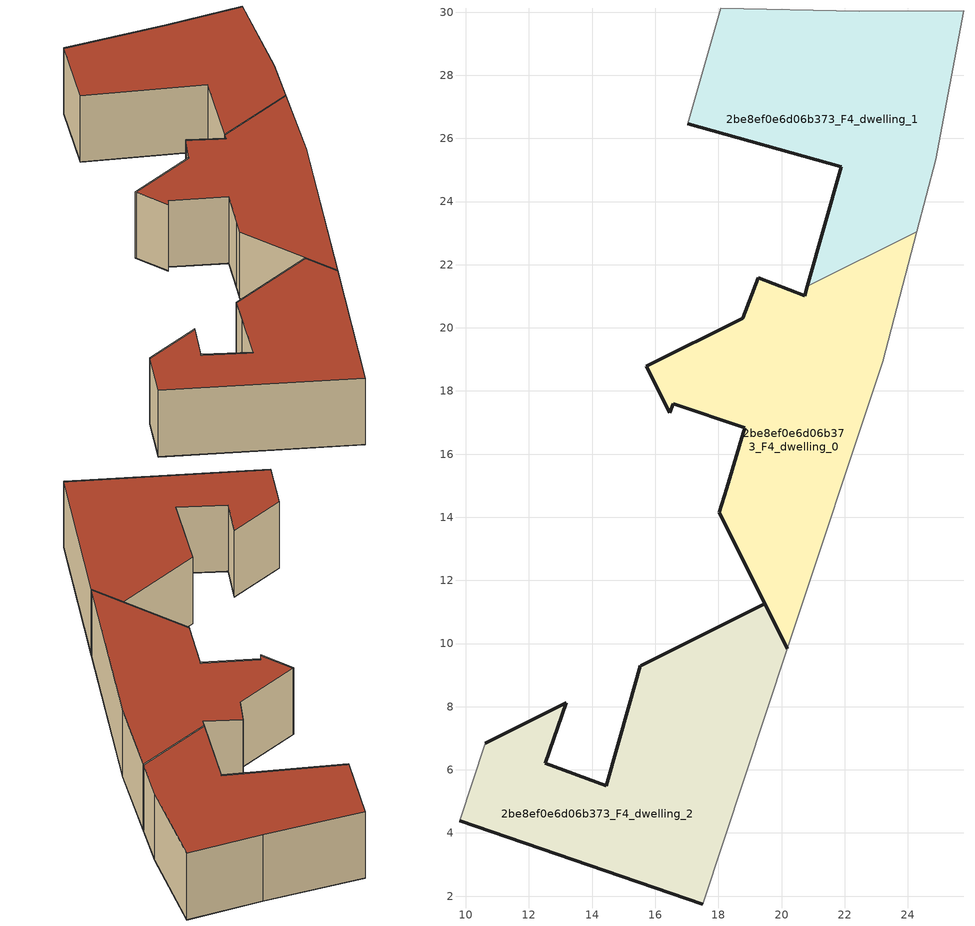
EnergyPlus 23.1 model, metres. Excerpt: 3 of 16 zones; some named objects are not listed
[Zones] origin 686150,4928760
2be8ef0e6d06b373_F4_dwelling_0
 floor to 2be8ef0e6d06b373_F3_dwelling_0 (EU_floor_Construction): 20.18,9.84 23.2,18.92 24.28,23.05 20.82,21.33 20.74,21.02 19.26,21.59 18.77,20.3 15.72,18.78 16.45,17.32 16.57,17.6 18.83,16.83 18.26,14.93 18.26,14.92 18.03,14.15 z12
 wall outside (EU_wall_Construction): 20.18,9.84 18.03,14.15 18.26,14.92 18.26,14.93 18.83,16.83 16.57,17.6 16.45,17.32 15.72,18.78 18.77,20.3 19.26,21.59 20.74,21.02 20.82,21.33 z12:15
 wall to 2be8ef0e6d06b373_F4_dwelling_1 (EU_wall_Construction): 20.82,21.33 24.28,23.05 z12:15
 wall adiabatic (EU_wall_Construction): 24.28,23.05 23.2,18.92 20.18,9.84 z12:15
 roof outside (EU_roof_Construction): 24.28,23.05 23.2,18.92 20.18,9.84 18.03,14.15 18.26,14.92 18.26,14.93 18.83,16.83 16.57,17.6 16.45,17.32 15.72,18.78 18.77,20.3 19.26,21.59 20.74,21.02 20.82,21.33 z15
2be8ef0e6d06b373_F4_dwelling_1
 floor to 2be8ef0e6d06b373_F3_dwelling_1 (EU_floor_Construction): 24.28,23.05 24.88,25.33 25.77,30.05 22.46,30.03 18.07,30.13 17.03,26.47 21.89,25.1 20.82,21.33 z12
 wall outside (EU_wall_Construction): 20.82,21.33 21.89,25.1 17.03,26.47 z12:15
 wall adiabatic (EU_wall_Construction): 17.03,26.47 18.07,30.13 22.46,30.03 25.77,30.05 24.88,25.33 24.28,23.05 z12:15
 roof outside (EU_roof_Construction): 25.77,30.05 24.88,25.33 24.28,23.05 20.82,21.33 21.89,25.1 17.03,26.47 18.07,30.13 22.46,30.03 z15
2be8ef0e6d06b373_F4_dwelling_2
 floor to 2be8ef0e6d06b373_F3_dwelling_2 (EU_floor_Construction): 17.5,1.75 20.18,9.84 19.47,11.26 15.54,9.3 15.53,9.29 15.18,8.06 14.45,5.49 12.52,6.21 13.18,8.12 10.61,6.84 9.81,4.39 z12
 wall outside (EU_wall_Construction): 17.5,1.75 9.81,4.39 / 10.61,6.84 13.18,8.12 12.52,6.21 14.45,5.49 15.18,8.06 15.53,9.29 15.54,9.3 19.47,11.26 20.18,9.84 z12:15
 wall adiabatic (EU_wall_Construction): 20.18,9.84 17.5,1.75 / 9.81,4.39 10.61,6.84 z12:15
 roof outside (EU_roof_Construction): 19.47,11.26 20.18,9.84 17.5,1.75 9.81,4.39 10.61,6.84 13.18,8.12 12.52,6.21 14.45,5.49 15.18,8.06 15.53,9.29 15.54,9.3 z15
[Building]
EU S2 Campaign: North Axis=0; Terrain=City; Solar Distribution=FullExterior
[Site:Location]
Bologna: Latitude=44.5; Longitude=11.25; Time Zone=1; Elevation=37
[SizingPeriod:WeatherFileDays]
AnnualSizingPeriod: Begin Month=1; Begin Day of Month=1; End Month=12; End Day of Month=31; Day of Week for Start Day=Monday; Use Weather File Daylight Saving Period=No; Use Weather File Rain and Snow Indicators=No
[MATERIAL]
EU_InternalMass_Material: Roughness=MediumRough; Thickness=0.1; Conductivity=1; Density=1800; Specific Heat=900; Thermal Absorptance=0.9; Solar Absorptance=0.7; Visible Absorptance=0.7
[MATERIAL:NOMASS] Roughness=MediumRough; Thermal Absorptance=0.9; Solar Absorptance=0.7; Visible Absorptance=0.7
Name | Thermal Resistance
EU_wall_NoMass | 0.905828
EU_roof_NoMass | 0.37593
EU_floor_NoMass | 0.67114
[CONSTRUCTION]
EU_wall_Construction: EU_wall_NoMass
EU_roof_Construction: EU_roof_NoMass
EU_floor_Construction: EU_floor_NoMass
EU_InternalMass_Construction: EU_InternalMass_Material
[ZONE] Type=1; Multiplier=1; Ceiling Height=autocalculate; Floor Area=autocalculate; Part of Total Floor Area=Yes
Name | Volume
2be8ef0e6d06b373_F4_dwelling_0 | 138.597
2be8ef0e6d06b373_F4_dwelling_1 | 133.542
2be8ef0e6d06b373_F4_dwelling_2 | 141.341
[INTERNALMASS] Construction=EU_InternalMass_Construction
Name | Zone or ZoneList | Surface Area
2be8ef0e6d06b373_F4_dwelling_0_EU_InternalMass | 2be8ef0e6d06b373_F4_dwelling_0 | 29.1986
2be8ef0e6d06b373_F4_dwelling_1_EU_InternalMass | 2be8ef0e6d06b373_F4_dwelling_1 | 74.8595
2be8ef0e6d06b373_F4_dwelling_2_EU_InternalMass | 2be8ef0e6d06b373_F4_dwelling_2 | 87.7548
[OTHEREQUIPMENT] Fuel Type=Electricity; Design Level Calculation Method=Watts/Area; Power per Zone Floor Area=1; Fraction Latent=0; Fraction Radiant=0; Fraction Lost=0; Carbon Dioxide Generation Rate=0; EndUse Subcategory=EU_Step8_InternalGains
Name | Zone or ZoneList or Space or SpaceList | Schedule
EU_Step8_InternalGain_2be8ef0e6d06b373_F4_dwelling_0_f000 | 2be8ef0e6d06b373_F4_dwelling_0 | EU_Step8_GainSchedule_2be8ef0e6d06b373_F4_dwelling_0_f000
EU_Step8_InternalGain_2be8ef0e6d06b373_F4_dwelling_1_f000 | 2be8ef0e6d06b373_F4_dwelling_1 | EU_Step8_GainSchedule_2be8ef0e6d06b373_F4_dwelling_1_f000
EU_Step8_InternalGain_2be8ef0e6d06b373_F4_dwelling_2_f000 | 2be8ef0e6d06b373_F4_dwelling_2 | EU_Step8_GainSchedule_2be8ef0e6d06b373_F4_dwelling_2_f000
[ZONEVENTILATION:DESIGNFLOWRATE] Schedule=EU_AlwaysOn; Design Flow Rate Calculation Method=AirChanges/Hour; Air Changes per Hour=0.73129; Ventilation Type=Natural; Fan Pressure Rise=0; Fan Total Efficiency=1; Constant Term Coefficient=1; Temperature Term Coefficient=0; Velocity Term Coefficient=0; Velocity Squared Term Coefficient=0; Minimum Indoor Temperature=-100; Maximum Indoor Temperature=100; Delta Temperature=-100; Minimum Outdoor Temperature=-100; Maximum Outdoor Temperature=100; Maximum Wind Speed=40
Name | Zone or ZoneList or Space or SpaceList
EU_ConstantAir_2be8ef0e6d06b373_F4_dwelling_0 | 2be8ef0e6d06b373_F4_dwelling_0
EU_ConstantAir_2be8ef0e6d06b373_F4_dwelling_1 | 2be8ef0e6d06b373_F4_dwelling_1
EU_ConstantAir_2be8ef0e6d06b373_F4_dwelling_2 | 2be8ef0e6d06b373_F4_dwelling_2
[HVACTEMPLATE:ZONE:IDEALLOADSAIRSYSTEM] System Availability Schedule=EU_AlwaysOn; Maximum Heating Supply Air Temperature=50; Minimum Cooling Supply Air Temperature=13; Maximum Heating Supply Air Humidity Ratio=0.0156; Minimum Cooling Supply Air Humidity Ratio=0.0077; Heating Limit=NoLimit; Cooling Limit=NoLimit; Heating Availability Schedule=EU_AlwaysOn; Cooling Availability Schedule=EU_CoolingOff; Dehumidification Control Type=ConstantSensibleHeatRatio; Cooling Sensible Heat Ratio=0.7; Dehumidification Setpoint=60; Humidification Control Type=None; Humidification Setpoint=30; Outdoor Air Method=None; Outdoor Air Flow Rate per Person=0.00944; Outdoor Air Flow Rate per Zone Floor Area=0; Outdoor Air Flow Rate per Zone=0; Demand Controlled Ventilation Type=None; Outdoor Air Economizer Type=NoEconomizer; Heat Recovery Type=None; Sensible Heat Recovery Effectiveness=0.7; Latent Heat Recovery Effectiveness=0.65
Name | Template Thermostat
2be8ef0e6d06b373_F4_dwelling_0 | EU_HeatOnly_2be8ef0e6d06b373_F4_dwelling_0
2be8ef0e6d06b373_F4_dwelling_1 | EU_HeatOnly_2be8ef0e6d06b373_F4_dwelling_1
2be8ef0e6d06b373_F4_dwelling_2 | EU_HeatOnly_2be8ef0e6d06b373_F4_dwelling_2
[SIZING:ZONE] Zone Cooling Design Supply Air Temperature Input Method=SupplyAirTemperature; Zone Cooling Design Supply Air Temperature=13; Zone Heating Design Supply Air Temperature Input Method=SupplyAirTemperature; Zone Heating Design Supply Air Temperature=50; Zone Cooling Design Supply Air Humidity Ratio=0.008; Zone Heating Design Supply Air Humidity Ratio=0.008; Cooling Design Air Flow Method=DesignDay; Cooling Design Air Flow Rate=0; Cooling Minimum Air Flow per Zone Floor Area=0.000762; Cooling Minimum Air Flow=0; Cooling Minimum Air Flow Fraction=0.2; Heating Design Air Flow Method=DesignDay; Heating Design Air Flow Rate=0; Heating Maximum Air Flow per Zone Floor Area=0.002032; Heating Maximum Air Flow=0.141576; Heating Maximum Air Flow Fraction=0.3; Account for Dedicated Outdoor Air System=No; Dedicated Outdoor Air System Control Strategy=NeutralSupplyAir; Dedicated Outdoor Air Low Setpoint Temperature for Design=autosize; Dedicated Outdoor Air High Setpoint Temperature for Design=autosize; Zone Load Sizing Method=Sensible Load Only No Latent Load; Zone Latent Cooling Design Supply Air Humidity Ratio Input Method=HumidityRatioDifference; Zone Cooling Design Supply Air Humidity Ratio Difference=0.005; Zone Latent Heating Design Supply Air Humidity Ratio Input Method=HumidityRatioDifference; Zone Humidification Design Supply Air Humidity Ratio Difference=0.005
2be8ef0e6d06b373_F4_dwelling_0; 2be8ef0e6d06b373_F4_dwelling_1; 2be8ef0e6d06b373_F4_dwelling_2
[SCHEDULE:CONSTANT]
Name | Hourly Value
EU_AlwaysOn | 1
EU_CoolingOff | 0
[SCHEDULE:FILE] Column Number=1; Rows to Skip at Top=0; Number of Hours of Data=8760; Column Separator=Comma; Interpolate to Timestep=No; Minutes per Item=60; Adjust Schedule for Daylight Savings=Yes
Name | File
EU_Step8_GainSchedule_2be8ef0e6d06b373_F4_dwelling_0_f000 | ../../schedules/2be8ef0e6d06b373/2be8ef0e6d06b373_F4_dwelling_0_f000_gain.csv
EU_Step8_GainSchedule_2be8ef0e6d06b373_F4_dwelling_1_f000 | ../../schedules/2be8ef0e6d06b373/2be8ef0e6d06b373_F4_dwelling_1_f000_gain.csv
EU_Step8_GainSchedule_2be8ef0e6d06b373_F4_dwelling_2_f000 | ../../schedules/2be8ef0e6d06b373/2be8ef0e6d06b373_F4_dwelling_2_f000_gain.csv
